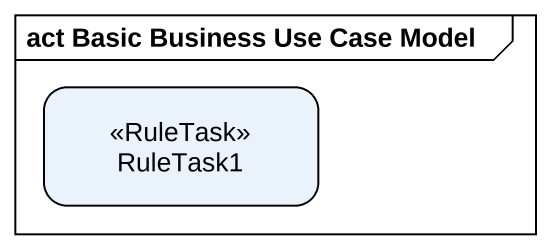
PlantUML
@startuml
mainframe act Basic Business Use Case Model
hide empty description
state RuleTask1 <<RuleTask>>
@enduml
